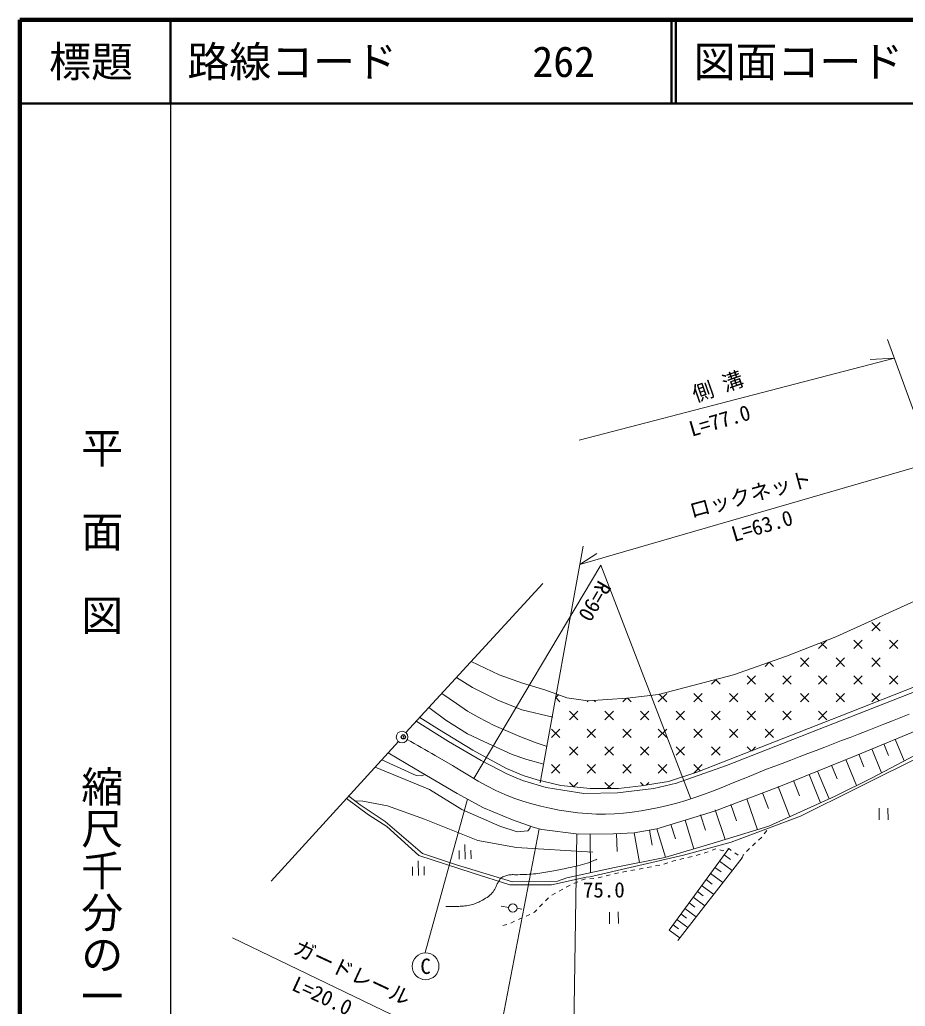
# Model space of a CAD drawing. Units: millimetres, scale not verified. Extents: x 40000 to 680000, y 20000 to 380000.
# Drawn here: x 40000 to 145630, y 262292 to 380000 of the extents above; entities that cross this region are included whole.
import ezdxf
from ezdxf.enums import TextEntityAlignment as Align

# ---------------------------------------------------------------- set-up
doc = ezdxf.new("R2010")
doc.units = ezdxf.units.MM
doc.header["$LTSCALE"] = 1000
doc.header["$PDMODE"] = 32
doc.header["$PDSIZE"] = 500
doc.linetypes.add('CHAIN', pattern=[18.5, 12, -1.5, 3.5, -1.5])
for name, color, linetype, lineweight in [('M-BGD', 7, 'Continuous', 13), ('M-BGD-EXST', 7, 'Continuous', 25), ('M-BMK', 2, 'Continuous', 13), ('M-STR-HTXT', 7, 'Continuous', 13), ('M-TTL', 2, 'Continuous', 140), ('M-TTL-LINE', 7, 'Continuous', 50)]:
    doc.layers.add(name, color=color, linetype=linetype, lineweight=lineweight)
for name, color, linetype in [('M-BGD-HTXT', 7, 'Continuous'), ('M-BGD-RSTR', 6, 'Continuous'), ('M-TTL-TXT', 7, 'Continuous')]:
    doc.layers.add(name, color=color, linetype=linetype)
doc.styles.add('@ＭＳ ゴシック', font='')
doc.styles.add('ＭＳ ゴシック', font='')
doc.styles.get('@ＭＳ ゴシック').set_extended_font_data('@MS Gothic')
doc.styles.get('ＭＳ ゴシック').set_extended_font_data('MS Gothic')

# ---------------------------------------------------------------- blocks, each defined once
blk = doc.blocks.new('田')
at = {"color": 7, "linetype": 'Continuous', "lineweight": 13}
for p, q in [((-0.75, 1), (-0.75, -1)), ((0.75, -1), (0.75, 1))]:
    blk.add_line(p, q, dxfattribs=at)
blk = doc.blocks.new('荒地')
at = {"color": 7, "linetype": 'Continuous', "lineweight": 13}
for p, q in [((-1, 0.25), (-1, -1.25)), ((0, -1.25), (0, 1.25)), ((1, 0.25), (1, -1.25))]:
    blk.add_line(p, q, dxfattribs=at)
blk = doc.blocks.new('電力柱')
at = {"color": 7, "linetype": 'Continuous', "lineweight": 13}
blk.add_circle((0, 0), 0.5, dxfattribs=at)

msp = doc.modelspace()

# ---------------------------------------------------------------- linework, layer by layer
at = {"layer": 'M-BGD'}
for p, q in [((145487, 310071), (157428, 315466)), ((102415, 312729), (86049, 294939)), ((137348, 306379), (145487, 310071)), ((141629, 308092), (142629, 307092)), ((141629, 307092), (142629, 308092)), ((131453, 304056), (137348, 306379)), ((135265, 304971), (136265, 305971)), ((135561, 305675), (136265, 304971)), ((139508, 305971), (140508, 304971)), ((139508, 304971), (140508, 305971)), ((143750, 305971), (144750, 304971)), ((143750, 304971), (144750, 305971)), ((125160, 301853), (131453, 304056)), ((133144, 303849), (134144, 302849)), ((133144, 302849), (134144, 303849)), ((137386, 303849), (138386, 302849)), ((137386, 302849), (138386, 303849)), ((141056, 297595), (158286, 304364)), ((141629, 303849), (142629, 302849)), ((141629, 302849), (142629, 303849)), ((93851, 303419), (97170, 301833)), ((128901, 302849), (129384, 303332)), ((129409, 303341), (129901, 302849)), ((137730, 296860), (153810, 303193)), ((92103, 301520), (93994, 300324)), ((97170, 301833), (99989, 300860)), ((116207, 299510), (125160, 301853)), ((126780, 301728), (127780, 300728)), ((126780, 300728), (127780, 301728)), ((131022, 301728), (132022, 300728)), ((131022, 300728), (132022, 301728)), ((135265, 301728), (136265, 300728)), ((135265, 300728), (136265, 301728)), ((139508, 301728), (140508, 300728)), ((139508, 300728), (140508, 301728)), ((143750, 301728), (144750, 300728)), ((143750, 300728), (144750, 301728)), ((93994, 300324), (97011, 298816)), ((99989, 300860), (102768, 300007)), ((122537, 300728), (123131, 301322)), ((122982, 301283), (123537, 300728)), ((90358, 299622), (92113, 298409)), ((102768, 300007), (105249, 299094)), ((103924, 299085), (104319, 299481)), ((103930, 299122), (104445, 298607)), ((105249, 299094), (107750, 298716)), ((107750, 298716), (112475, 299054)), ((111930, 298607), (112370, 299046)), ((112475, 299054), (116207, 299510)), ((112482, 299055), (112930, 298607)), ((116173, 298607), (117173, 299607)), ((116256, 299523), (117173, 298607)), ((120416, 299607), (121416, 298607)), ((120416, 298607), (121416, 299607)), ((124658, 299607), (125658, 298607)), ((124658, 298607), (125658, 299607)), ((128901, 299607), (129901, 298607)), ((128901, 298607), (129901, 299607)), ((133144, 299607), (134144, 298607)), ((133144, 298607), (134144, 299607)), ((137386, 299607), (138386, 298607)), ((137386, 298607), (138386, 299607)), ((141629, 299607), (142498, 298738)), ((141629, 298607), (142629, 299607)), ((88816, 297947), (90842, 296424)), ((92113, 298409), (93423, 297515)), ((97011, 298816), (99909, 297664)), ((107688, 298607), (107801, 298720)), ((108523, 298772), (108688, 298607)), ((87727, 296762), (90088, 295272)), ((93423, 297515), (94753, 296761)), ((94753, 296761), (96579, 295808)), ((99909, 297664), (103577, 296801)), ((105567, 297485), (106567, 296485)), ((105567, 296485), (106567, 297485)), ((109809, 297485), (110809, 296485)), ((109809, 296485), (110809, 297485)), ((114052, 297485), (115052, 296485)), ((114052, 296485), (115052, 297485)), ((118294, 297485), (119294, 296485)), ((118294, 296485), (119294, 297485)), ((120897, 290270), (137730, 296860)), ((122537, 297485), (123537, 296485)), ((122537, 296485), (123537, 297485)), ((124321, 291004), (141056, 297595)), ((126780, 297485), (127780, 296485)), ((126780, 296485), (127780, 297485)), ((131022, 297485), (132022, 296485)), ((131022, 296485), (132022, 297485)), ((135265, 297485), (136265, 296485)), ((135265, 296485), (136265, 297485)), ((87293, 296291), (91130, 293863)), ((90842, 296424), (93423, 294816)), ((96579, 295808), (99636, 294478)), ((149058, 296074), (139788, 292223)), ((90088, 295272), (94038, 292850)), ((93423, 294816), (95368, 293863)), ((99636, 294478), (101601, 293704)), ((103445, 295364), (104445, 294364)), ((103445, 294364), (104445, 295364)), ((107688, 295364), (108688, 294364)), ((107688, 294364), (108688, 295364)), ((111930, 295364), (112930, 294364)), ((111930, 294364), (112930, 295364)), ((116173, 295364), (117173, 294364)), ((116173, 294364), (117173, 295364)), ((120416, 295364), (121416, 294364)), ((120416, 294364), (121416, 295364)), ((124658, 295364), (125658, 294364)), ((124658, 294364), (125658, 295364)), ((128901, 295364), (129901, 294364)), ((128901, 294364), (129901, 295364)), ((152358, 295167), (141682, 289566)), ((85189, 293870), (69989, 277205)), ((91130, 293863), (95061, 291620)), ((95368, 293863), (98743, 292334)), ((101601, 293704), (102925, 293277)), ((105567, 293243), (106567, 292243)), ((105567, 292243), (106567, 293243)), ((109809, 293243), (110809, 292243)), ((109809, 292243), (110809, 293243)), ((114052, 293243), (115052, 292243)), ((114052, 292243), (115052, 293243)), ((118294, 293243), (119294, 292243)), ((118294, 292243), (119294, 293243)), ((122537, 293243), (123537, 292243)), ((122537, 292243), (123537, 293243)), ((126780, 293243), (127261, 292761)), ((127323, 292786), (127780, 293243)), ((139834, 288334), (150254, 293504)), ((143077, 293597), (143648, 292205)), ((144423, 294148), (145495, 291566)), ((87162, 290635), (83960, 292523)), ((94038, 292850), (96162, 291699)), ((98743, 292334), (100490, 291719)), ((139788, 292223), (130557, 288491)), ((140083, 292369), (140696, 290874)), ((141636, 293006), (142805, 290155)), ((82417, 290832), (88880, 288151)), ((83209, 291700), (87273, 289839)), ((95061, 291620), (98177, 289992)), ((96162, 291699), (98068, 290647)), ((100490, 291719), (102526, 291166)), ((103445, 291121), (104445, 290121)), ((103445, 290121), (104445, 291121)), ((107688, 291121), (108688, 290121)), ((107688, 290121), (108688, 291121)), ((111930, 291121), (112930, 290121)), ((111930, 290121), (112930, 291121)), ((116173, 291121), (117173, 290121)), ((116173, 290121), (117173, 291121)), ((118346, 288900), (124321, 291004)), ((120416, 291121), (121163, 290374)), ((120416, 290121), (121416, 291121)), ((136851, 291045), (137513, 289429)), ((138530, 291733), (139803, 288626)), ((92165, 287677), (87162, 290635)), ((87273, 289839), (87928, 289769)), ((87928, 289769), (88350, 289933)), ((98068, 290647), (100053, 289813)), ((98177, 289992), (99964, 289238)), ((100053, 289813), (101740, 289317)), ((117383, 289099), (120897, 290270)), ((134176, 289964), (135515, 286562)), ((135172, 290357), (136537, 287027)), ((141682, 289566), (137275, 287362)), ((99964, 289238), (102802, 288384)), ((101740, 289317), (104539, 288622)), ((104539, 288622), (108053, 288285)), ((105567, 289000), (106094, 288473)), ((106044, 288478), (106567, 289000)), ((109809, 289000), (110539, 288270)), ((110082, 288273), (110809, 289000)), ((111408, 288265), (114128, 288582)), ((114052, 289000), (114423, 288629)), ((114128, 288582), (117383, 289099)), ((114730, 288678), (115052, 289000)), ((115646, 288265), (118346, 288900)), ((130557, 288491), (122894, 285573)), ((130457, 288501), (131872, 284905)), ((132316, 289232), (133032, 287415)), ((80597, 286340), (79266, 287376)), ((88880, 288151), (92722, 285769)), ((95321, 285950), (92165, 287677)), ((102802, 288384), (104788, 288086)), ((104788, 288086), (107289, 287669)), ((107289, 287669), (111319, 287749)), ((108053, 288285), (111408, 288265)), ((111319, 287749), (115646, 288265)), ((128591, 287766), (129325, 285904)), ((137275, 287362), (129374, 283769)), ((133122, 284968), (139834, 288334)), ((78990, 287074), (81584, 285128)), ((80033, 286822), (79978, 286822)), ((80946, 286782), (80033, 286822)), ((83603, 284337), (80597, 286340)), ((83884, 286226), (80946, 286782)), ((88291, 284599), (83884, 286226)), ((124828, 286378), (125498, 284436)), ((126715, 287028), (127985, 283346)), ((81584, 285128), (83789, 283726)), ((92722, 285769), (97287, 283794)), ((98775, 284520), (95321, 285950)), ((122894, 285573), (115986, 283468)), ((121191, 285124), (121818, 283305)), ((122942, 285727), (124164, 282181)), ((124866, 281882), (133122, 284968)), ((88057, 280519), (83603, 284337)), ((83789, 283726), (87596, 280299)), ((94643, 282058), (88291, 284599)), ((97287, 283794), (99322, 283109)), ((101356, 283627), (98775, 284520)), ((100851, 283496), (100936, 283772)), ((117682, 283985), (118210, 282254)), ((119379, 284502), (120424, 281071)), ((129374, 283769), (122722, 281742)), ((99322, 283109), (100603, 283238)), ((100603, 283238), (100851, 283496)), ((102289, 283369), (101356, 283627)), ((106676, 282833), (102289, 283369)), ((110845, 282853), (106676, 282833)), ((108051, 282840), (108073, 278236)), ((113286, 282972), (110845, 282853)), ((111200, 282913), (111261, 280754)), ((115986, 283468), (113286, 282972)), ((113286, 282972), (113933, 279453)), ((115132, 283311), (115458, 281533)), ((115986, 283468), (117019, 280076)), ((129116, 283265), (128810, 282869)), ((99249, 281224), (94643, 282058)), ((122722, 281742), (116947, 280057)), ((119195, 280319), (124866, 281882)), ((127774, 281792), (127406, 281453)), ((128480, 282441), (128142, 282130)), ((128505, 282473), (128480, 282441)), ((87596, 280299), (93968, 278195)), ((92104, 279157), (88057, 280519)), ((108380, 280668), (99249, 281224)), ((108014, 277734), (119195, 280319)), ((124570, 281109), (117464, 271382)), ((120195, 280160), (119708, 280049)), ((121157, 280433), (120677, 280291)), ((121840, 280635), (121636, 280575)), ((122110, 280733), (121840, 280635)), ((123050, 281075), (122580, 280904)), ((123835, 280843), (123517, 280968)), ((123984, 280897), (123835, 280843)), ((124019, 280355), (124790, 279792)), ((124570, 281109), (124454, 281067)), ((124879, 280893), (124570, 281109)), ((125698, 280320), (125288, 280607)), ((126287, 280307), (126158, 279997)), ((126357, 280382), (126287, 280307)), ((127043, 281109), (126700, 280745)), ((98797, 277153), (92104, 279157)), ((116947, 280057), (110960, 278856)), ((116335, 279120), (115843, 279030)), ((117293, 279404), (116815, 279257)), ((118039, 279632), (117771, 279550)), ((118252, 279689), (118039, 279632)), ((126158, 279997), (118496, 270151)), ((118972, 279880), (118735, 279817)), ((119220, 279937), (118972, 279880)), ((123465, 279596), (124983, 278487)), ((126158, 279997), (126107, 280033)), ((93968, 278195), (98476, 276792)), ((110960, 278856), (105269, 277634)), ((110447, 277973), (109960, 277858)), ((111420, 278204), (110933, 278088)), ((112401, 278395), (111909, 278305)), ((113385, 278577), (112893, 278486)), ((114368, 278758), (113876, 278667)), ((115352, 278939), (114860, 278848)), ((122388, 278123), (123862, 277046)), ((122927, 278859), (123674, 278313)), ((98476, 276792), (103426, 276792)), ((104167, 277233), (98797, 277153)), ((103426, 276792), (107573, 277714)), ((105269, 277634), (104167, 277233)), ((105493, 276674), (105201, 276513)), ((105646, 276740), (105493, 276674)), ((106567, 277131), (106107, 276936)), ((107359, 277469), (107027, 277327)), ((107498, 277479), (107359, 277469)), ((107573, 277714), (108014, 277734)), ((108495, 277550), (107996, 277514)), ((109474, 277742), (108987, 277627)), ((121344, 276693), (122774, 275648)), ((121866, 277408), (122592, 276877)), ((103889, 275787), (103452, 275545)), ((104764, 276271), (104327, 276029)), ((120837, 275999), (121541, 275484)), ((102366, 274521), (102016, 274164)), ((103065, 275235), (102716, 274878)), ((119838, 274631), (120521, 274132)), ((120330, 275305), (121717, 274291)), ((98325, 274080), (97422, 274242)), ((99877, 273895), (99317, 273983)), ((100768, 273220), (100391, 273050)), ((100845, 273259), (100768, 273220)), ((101403, 273538), (101292, 273482)), ((101666, 273806), (101403, 273538)), ((118868, 273304), (119532, 272820)), ((119346, 273958), (120692, 272974)), ((98102, 272049), (97632, 271910)), ((99024, 272432), (98568, 272227)), ((99935, 272844), (99479, 272638)), ((117927, 272016), (118571, 271546)), ((118391, 272651), (119698, 271696)), ((117464, 271382), (118732, 270455))]:
    msp.add_line(p, q, dxfattribs=at)
msp.add_lwpolyline([(108849, 279833), (108705, 279774), (108562, 279713), (108420, 279652), (108277, 279591), (108133, 279531), (107989, 279473), (107844, 279419), (107697, 279369), (107415, 279281), (107131, 279199), (106846, 279123), (106559, 279051), (106271, 278983), (105983, 278918), (105694, 278855), (105405, 278793), (104926, 278691), (104447, 278592), (103967, 278496), (103487, 278405), (103005, 278319), (102522, 278240), (102039, 278170), (101554, 278108), (101288, 278081), (101022, 278059), (100755, 278042), (100488, 278029), (100221, 278018), (99954, 278009), (99687, 277999), (99420, 277989), (99284, 277986), (99148, 277988), (99012, 277992), (98876, 277995), (98740, 277996), (98605, 277992), (98471, 277980), (98338, 277959), (98216, 277934), (98093, 277905), (97971, 277872), (97851, 277834), (97734, 277789), (97622, 277736), (97515, 277674), (97415, 277602), (97356, 277548), (97304, 277487), (97257, 277422), (97215, 277352), (97175, 277281), (97137, 277208), (97098, 277136), (97057, 277066), (96969, 276910), (96889, 276749), (96812, 276585), (96736, 276421), (96656, 276260), (96570, 276104), (96473, 275955), (96362, 275815), (96221, 275668), (96069, 275531), (95908, 275404), (95741, 275284), (95568, 275171), (95391, 275064), (95212, 274962), (95032, 274862), (94892, 274789), (94749, 274719), (94603, 274654), (94456, 274593), (94307, 274536), (94157, 274485), (94005, 274438), (93851, 274396), (93669, 274353), (93484, 274318), (93299, 274290), (93112, 274267), (92925, 274248), (92738, 274233), (92550, 274219), (92362, 274207), (92172, 274198), (91981, 274194), (91790, 274193), (91599, 274195), (91407, 274199), (91216, 274203), (91025, 274206), (90834, 274207)], dxfattribs=at)
at = {"layer": 'M-BGD-EXST'}
msp.add_line((58000, 370000), (58000, 20000), dxfattribs=at)
at = {"layer": 'M-BGD-RSTR'}
msp.add_point((85765, 294437), dxfattribs=at)
at = {"layer": 'M-BMK', "linetype": 'CHAIN'}
msp.add_lwpolyline([(146114, 297133), (145106, 296738), (144097, 296343), (143088, 295949), (142079, 295556), (141070, 295163), (140060, 294770), (139050, 294379), (138040, 293988), (137030, 293598), (136019, 293209), (135008, 292820), (133997, 292433), (132985, 292046), (131973, 291661), (130960, 291276), (129948, 290892), (128898, 290487), (127853, 290069), (126809, 289643), (125766, 289215), (124723, 288788), (123677, 288367), (122628, 287958), (121575, 287565), (120515, 287193), (119447, 286846), (118370, 286529), (117283, 286247), (116239, 286008), (115188, 285792), (114130, 285603), (113068, 285446), (112001, 285325), (110933, 285245), (109864, 285209), (108795, 285221), (107681, 285281), (106568, 285380), (105457, 285519), (104351, 285696), (103251, 285910), (102159, 286161), (101077, 286449), (100007, 286772), (98950, 287131), (97849, 287563), (96774, 288054), (95721, 288593), (94683, 289168), (93657, 289769), (92638, 290383), (91620, 291002), (90599, 291612), (89570, 292202), (89150, 292439), (88732, 292677), (88314, 292918), (87897, 293160), (87480, 293402), (87063, 293645), (86647, 293887), (86229, 294128)], dxfattribs=at)
at = {"layer": 'M-BMK'}
msp.add_circle((85606, 294415), 686, dxfattribs=at)
at = {"layer": 'M-STR-HTXT'}
for p, q in [((143528, 341828), (157146, 304409)), ((144338, 339602), (106724, 329818)), ((144338, 339602), (141424, 339466)), ((106818, 314997), (152675, 328319)), ((107216, 317183), (102079, 288965)), ((106818, 314997), (108829, 316319)), ((109300, 314940), (94169, 289466)), ((109300, 314940), (120069, 287048)), ((93424, 286988), (88380, 268717)), ((95652, 250793), (101973, 283456)), ((106445, 282861), (105816, 241940)), ((65399, 270446), (96553, 255446))]:
    msp.add_line(p, q, dxfattribs=at)
msp.add_circle((88411, 267066), 1600, dxfattribs=at)
at = {"layer": 'M-TTL'}
for p, q in [((40000, 380000), (40000, 20000)), ((680000, 380000), (40000, 380000))]:
    msp.add_line(p, q, dxfattribs=at)
at = {"layer": 'M-TTL-LINE'}
for p, q in [((58000, 380000), (58000, 370000)), ((117750, 380000), (117750, 370000)), ((118250, 380000), (118250, 370000)), ((40000, 370000), (680000, 370000))]:
    msp.add_line(p, q, dxfattribs=at)

# ---------------------------------------------------------------- block references
at = {"layer": 'M-BGD', "rotation": 1.10932}
for name, p, xscale, yscale in [('田', (143039, 285234), 700, 700), ('荒地', (93114, 280728), 700, 700), ('荒地', (87536, 278782), 700, 700), ('電力柱', (98818, 274013), 1000, 1000), ('田', (110880, 272847), 700, 700)]:
    msp.add_blockref(name, p, dxfattribs=dict(at, xscale=xscale, yscale=yscale))

# ---------------------------------------------------------------- texts
at = {"layer": 'M-BGD-EXST', "style": '@ＭＳ ゴシック'}
for s, p in [('平  面  図', (49777, 306475)), ('縮尺千分の一', (49777, 261030))]:
    msp.add_text(s, height=3666, rotation=270, dxfattribs=at).set_placement(p, align=Align.MIDDLE_RIGHT)
at = {"layer": 'M-BGD-HTXT', "style": 'ＭＳ ゴシック'}
for s, rotation, p in [('側 溝', 19.315, (120805, 333830)), ('L=77.0', 16.366, (120325, 329709)), ('ロックネット', 15.305, (120304, 319972)), ('L=63.0', 16.366, (125375, 317163)), ('R=90', 239.732, (108584, 313509)), ('ガードレール', 334.978, (72256, 268154)), ('L=20.0', 335.214, (72077, 263780))]:
    msp.add_text(s, height=1833, rotation=rotation, dxfattribs=at).set_placement(p, align=Align.BOTTOM_LEFT)
msp.add_text('75.0', height=1833, dxfattribs=at).set_placement((107181, 274716), align=Align.BOTTOM_LEFT)
at = {"layer": 'M-STR-HTXT', "style": 'ＭＳ ゴシック'}
msp.add_text('C', height=1833, rotation=359.865, dxfattribs=at).set_placement((88411, 267066), align=Align.MIDDLE_CENTER)
at = {"layer": 'M-TTL-TXT', "style": 'ＭＳ ゴシック'}
msp.add_text('標題', height=3666, dxfattribs=at).set_placement((48500, 375000), align=Align.MIDDLE_CENTER)
for s, p in [('路線コード', (60000, 375000)), ('262', (101142, 375000)), ('図面コード', (120380, 375000))]:
    msp.add_text(s, height=3666, dxfattribs=at).set_placement(p, align=Align.MIDDLE_LEFT)

doc.saveas('drawing.dxf')
